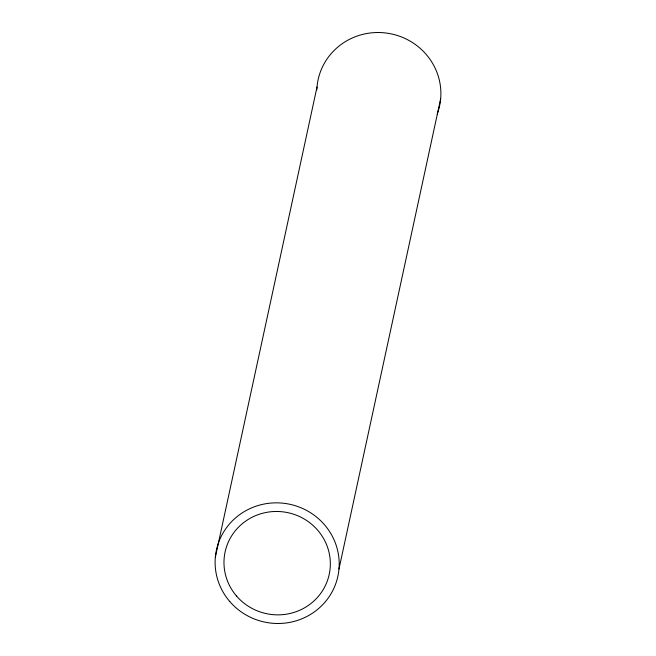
<?xml version="1.0" encoding="UTF-8"?>
<svg xmlns="http://www.w3.org/2000/svg" width="656" height="656" viewBox="0 0 656 656"><rect width="100%" height="100%" fill="white"/><g stroke="black" fill="none" stroke-linecap="round" stroke-linejoin="round"><path stroke-width="0.98" d="M215.324 557.305L317.02 86.977M338.98 569.023L440.676 98.695M316.832 89.913A62.131 60.237 12.2 0 1 390.623 33.759A62.131 60.237 12.2 0 1 437.208 114.029M229.739 601.478A62.131 60.237 12.2 0 0 335.519 584.365A62.131 60.237 12.2 0 0 266.205 503.66A62.131 60.237 12.2 0 0 229.739 601.478M236.513 596.001A53.259 51.627 12.2 0 0 327.188 581.331A53.259 51.627 12.2 0 0 267.771 512.164A53.259 51.627 12.2 0 0 236.513 596.001"/></g></svg>
